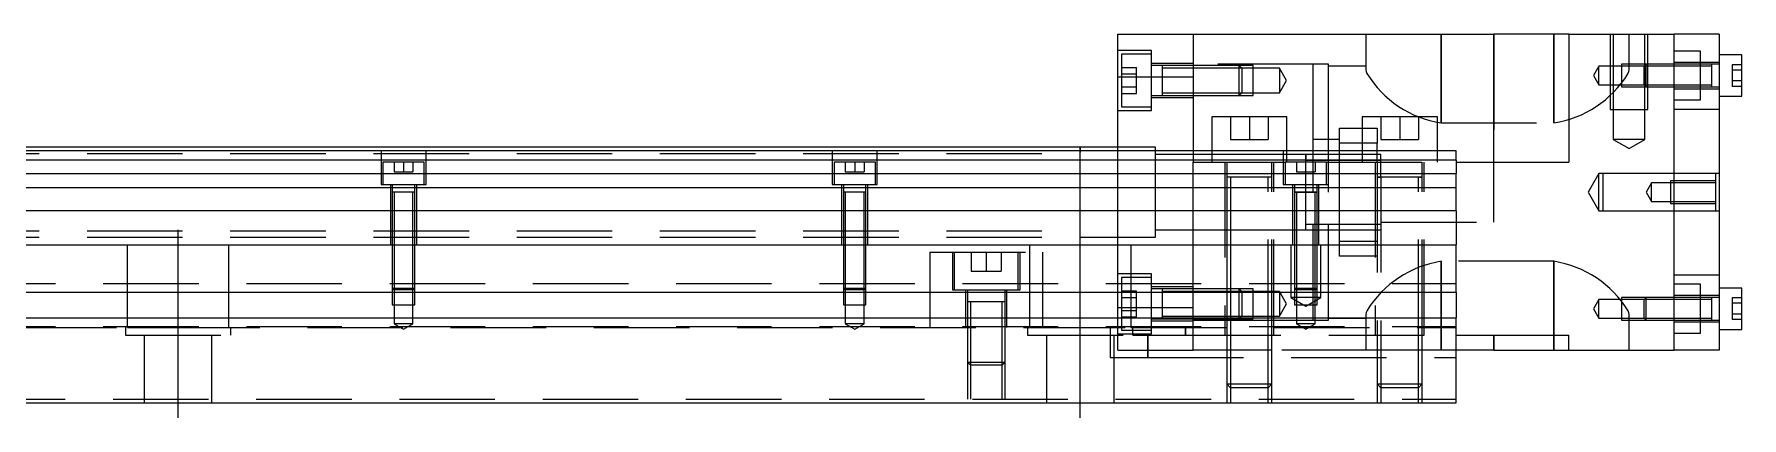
# Model space of a CAD drawing. Extents: x -10 to 776, y -261 to 77.
# Drawn here: x 390.9 to 618, y -223.3 to -172.3 of the extents above; entities that cross this region are included whole.
import ezdxf

# ---------------------------------------------------------------- set-up
doc = ezdxf.new("R2010")
doc.units = 0
doc.linetypes.add('CENTER', pattern=[50.8, 31.75, -6.35, 6.35, -6.35])
doc.linetypes.add('DASHED', pattern=[19.05, 12.7, -6.35])
doc.layers.get('0').update_dxf_attribs({"linetype": 'CONTINUOUS'})
doc.layers.add('CENTER', color=1, linetype='CENTER')

msp = doc.modelspace()

# ---------------------------------------------------------------- linework, layer by layer
at = {"color": 7, "linetype": 'CONTINUOUS'}
for p, q in [((535, -177.98029), (535, -172.31)), ((535, -172.31), (545, -172.31)), ((545, -172.31), (585, -172.31)), ((545, -172.31), (545, -187.81)), ((585, -189.31), (585, -172.31)), ((595, -172.31), (585, -172.31)), ((595, -172.31), (609, -172.31)), ((595, -172.31), (595, -189.31)), ((615, -172.31), (609, -172.31)), ((609, -214.31), (609, -172.31)), ((615, -172.31), (615, -214.31)), ((618, -175.06), (615, -175.06)), ((618, -180.56), (618, -175.06)), ((535, -177.98029), (545, -177.98029)), ((535, -187.81), (535, -177.98029)), ((615, -180.56), (618, -180.56)), ((557.5, -183.31), (547.5, -183.31)), ((547.5, -183.31), (547.5, -187.81)), ((557.5, -187.81), (557.5, -183.31)), ((577.5, -183.31), (567.5, -183.31)), ((567.5, -183.31), (567.5, -187.81)), ((577.5, -187.81), (577.5, -183.31)), ((530.005, -187.31), (335.5, -187.31)), ((580, -187.81), (335.5, -187.81)), ((535, -187.31), (529.995, -187.31)), ((530, -193.31), (530, -187.309994)), ((530, -199.310006), (530, -187.309994)), ((530, -187.808756), (530, -187.31)), ((530, -198.435), (530, -188.185)), ((580, -189.062272), (580, -187.81)), ((580, -189.062272), (335.5, -189.062272)), ((561, -189.06), (560, -189.06)), ((580, -189.062272), (580, -190.83668)), ((580, -189.31), (595, -189.31)), ((335.5, -190.83668), (580, -190.83668)), ((580, -192.733076), (335.5, -192.733076)), ((580, -192.733076), (580, -190.83668)), ((580, -195.787372), (580, -192.733076)), ((580, -195.787372), (335.5, -195.787372)), ((580, -195.787372), (580, -200.31)), ((530, -199.310006), (530, -198.435)), ((0, -200.31), (580, -200.31)), ((580, -206.61), (580, -200.31)), ((0, -206.61), (580, -206.61)), ((580, -206.61), (580, -210.01)), ((618, -206.06), (615, -206.06)), ((618, -211.56), (618, -206.06)), ((0, -210.01), (580, -210.01)), ((580, -221.31), (580, -210.01)), ((580, -212.31), (595, -212.31)), ((585, -214.31), (585, -212.31)), ((595, -214.31), (595, -212.31)), ((615, -211.56), (618, -211.56)), ((585, -214.31), (580, -214.31)), ((585, -214.31), (595, -214.31)), ((595, -214.31), (609, -214.31)), ((615, -214.31), (609, -214.31)), ((0, -221.31), (580, -221.31))]:
    msp.add_line(p, q, dxfattribs=at)
at = {"color": 3, "linetype": 'DASHED'}
for p, q in [((568, -172.31), (568, -177.044622)), ((578, -184.114212), (578, -172.31)), ((578, -172.31), (578, -184.114212)), ((585, -172.31), (585, -189.31)), ((593, -172.31), (593, -184.114212)), ((593, -184.114212), (593, -172.31)), ((600.500006, -172.31), (600.500006, -182.31)), ((600.9, -172.31), (600.9, -182.31)), ((603, -177.044622), (603, -172.31)), ((605.1, -182.31), (605.1, -172.31)), ((605.499994, -182.31), (605.499994, -172.31)), ((539.5, -174.460758), (535, -174.460758)), ((539.5, -182.460758), (539.5, -174.460758)), ((612.5, -174.56), (609, -174.56)), ((612.5, -181.06), (612.5, -174.56)), ((535.5, -174.960758), (535.5, -178.460758)), ((539.5, -174.960758), (535.5, -174.960758)), ((535.5, -176.728706), (537.5, -176.728706)), ((537.5, -177.594732), (537.5, -176.728706)), ((545, -176.210758), (539.5, -176.210758)), ((540.9, -176.460758), (539.5, -176.460758)), ((540.9, -176.460758), (540.895, -176.460758)), ((540.9, -176.460752), (540.9, -177.045768)), ((540.9, -176.460758), (540.9, -176.677426)), ((545, -176.460758), (540.9, -176.460758)), ((540.905, -176.460758), (540.9, -176.460758)), ((540.9, -176.677426), (540.9, -177.045772)), ((545, -176.810758), (540.9, -176.810758)), ((540.9, -177.045768), (540.9, -178.320712)), ((540.9, -177.045772), (540.9, -178.460758)), ((561, -176.31), (545, -176.31)), ((551.15, -176.460758), (545, -176.460758)), ((551.15, -176.46076), (545, -176.460762)), ((551.5, -176.810758), (545, -176.810758)), ((551.15, -178.460758), (551.15, -176.460758)), ((551.5, -176.810758), (551.15, -176.460758)), ((553, -176.460762), (551.15, -176.46076)), ((551.5, -176.810758), (551.5, -178.460758)), ((553, -176.810758), (551.5, -176.810758)), ((553, -180.460752), (553, -176.460762)), ((556.5, -176.810758), (553, -176.810758)), ((556.5, -176.810758), (556.5, -180.110758)), ((557.452628, -178.460758), (556.5, -176.810758)), ((561, -187.81), (561, -176.31)), ((563, -176.31), (561, -176.31)), ((563, -187.81), (563, -176.31)), ((568, -176.56), (563, -176.56)), ((568, -177.044622), (568.03311, -177.266202)), ((599, -176.56), (598.278312, -177.81)), ((599, -179.06), (599, -176.56)), ((602, -176.56), (599, -176.56)), ((605.25, -176.310002), (602, -176.310006)), ((602, -176.310006), (602, -179.309994)), ((605, -176.56), (602, -176.56)), ((602.9594, -177.292522), (603, -177.044622)), ((605.25, -176.31), (605, -176.56)), ((605, -179.06), (605, -176.56)), ((609, -176.56), (605, -176.56)), ((605.25, -176.31), (605.25, -179.31)), ((609, -176.31), (605.25, -176.31)), ((609, -176.310006), (605.25, -176.310002)), ((615, -176.06), (609, -176.06)), ((614, -176.31), (609, -176.31)), ((614, -176.56), (609, -176.56)), ((614, -176.31), (613.995, -176.31)), ((614, -177.679962), (614, -176.309994)), ((614, -176.434678), (614, -176.31)), ((614.005, -176.31), (614, -176.31)), ((615, -176.31), (614, -176.31)), ((614, -177.679964), (614, -176.434678)), ((616.7, -176.366624), (616.7, -177.088312)), ((618, -176.366624), (616.7, -176.366624)), ((618, -177.088312), (616.7, -177.088312)), ((616.7, -177.088312), (616.7, -178.531688)), ((535.5, -177.594732), (537.5, -177.594732)), ((535.5, -178.460758), (535.5, -181.960758)), ((535.5, -179.326782), (537.5, -179.326782)), ((537.5, -179.326782), (537.5, -177.594732)), ((537.5, -180.192808), (537.5, -179.326782)), ((540.9, -178.320712), (540.9, -178.600804)), ((540.9, -178.460758), (540.9, -179.875816)), ((540.9, -178.600804), (540.9, -179.87582)), ((551.15, -180.460758), (551.15, -178.460758)), ((551.5, -178.460758), (551.5, -180.110758)), ((556.5, -180.110758), (557.452628, -178.460758)), ((568.03311, -177.266202), (568.13006, -177.52654)), ((598.278312, -177.81), (599, -179.06)), ((599, -179.06), (602, -179.06)), ((602, -179.06), (605, -179.06)), ((602, -179.309994), (605.25, -179.309998)), ((602.840926, -177.587602), (602.9594, -177.292522)), ((605, -179.06), (609, -179.06)), ((605, -179.06), (605.25, -179.31)), ((605.25, -179.309998), (609, -179.309994)), ((605.25, -179.31), (609, -179.31)), ((609, -179.06), (614, -179.06)), ((609, -179.31), (614, -179.31)), ((613.995, -179.31), (614, -179.31)), ((614, -177.813062), (614, -177.679962)), ((614, -177.813062), (614, -177.679964)), ((614, -179.310006), (614, -177.813062)), ((614, -178.010046), (614, -177.813062)), ((614, -179.18533), (614, -178.010046)), ((614, -179.31), (614, -179.18533)), ((614, -179.31), (614.005, -179.31)), ((614, -179.31), (615, -179.31)), ((618, -178.531688), (616.7, -178.531688)), ((616.7, -178.531688), (616.7, -179.253376)), ((618, -179.253376), (616.7, -179.253376)), ((535.5, -180.192808), (537.5, -180.192808)), ((539.5, -180.460758), (540.9, -180.460758)), ((539.5, -180.710758), (545, -180.710758)), ((540.895, -180.460758), (540.9, -180.460758)), ((540.9, -179.875816), (540.9, -180.24405)), ((540.9, -179.87582), (540.9, -180.460762)), ((540.9, -180.110758), (545, -180.110758)), ((540.9, -180.24405), (540.9, -180.460758)), ((540.9, -180.460758), (545, -180.460758)), ((540.9, -180.460758), (540.905, -180.460758)), ((545, -180.110758), (551.5, -180.110758)), ((545, -180.460752), (551.15, -180.460756)), ((545, -180.460758), (551.15, -180.460758)), ((551.15, -180.460758), (551.5, -180.110758)), ((551.15, -180.460756), (553, -180.460752)), ((551.5, -180.110758), (553, -180.110758)), ((553, -180.110758), (556.5, -180.110758)), ((609, -179.56), (615, -179.56)), ((609, -181.06), (612.5, -181.06)), ((535, -182.460758), (539.5, -182.460758)), ((535.5, -181.960758), (539.5, -181.960758)), ((550, -183.31), (550, -186.31)), ((552.5, -183.31), (552.5, -186.31)), ((555, -183.31), (555, -186.31)), ((570, -183.31), (570, -186.31)), ((572.5, -183.31), (572.5, -186.31)), ((575, -183.31), (575, -186.31)), ((600.500006, -182.31), (605.499994, -182.31)), ((600.9, -182.31), (600.9, -186.31)), ((605.1, -186.31), (605.1, -182.31)), ((615, -182.31), (609, -182.31)), ((564.5, -184.81), (567.5, -184.81)), ((564.5, -186.81), (564.5, -184.81)), ((567.5, -184.81), (569.5, -184.81)), ((569.5, -184.81), (569.5, -186.81)), ((578, -184.114212), (593, -184.114212)), ((55, -188.185), (530, -188.185)), ((437, -187.81), (437, -192.31)), ((443, -192.31), (443, -187.81)), ((497, -187.81), (497, -192.31)), ((503, -192.31), (503, -187.81)), ((530, -187.31), (530, -187.984782)), ((530, -193.109962), (530, -187.808756)), ((540, -187.31), (535, -187.31)), ((535, -200.31), (535, -187.81)), ((540, -187.81), (540, -187.31)), ((540, -193.31), (540, -187.81)), ((545, -188.31), (540, -188.31)), ((545, -187.81), (545, -189.31)), ((547.5, -188.31), (545, -188.31)), ((547.5, -187.81), (547.5, -189.31)), ((557.5, -188.31), (547.5, -188.31)), ((550, -186.31), (552.5, -186.31)), ((552.5, -186.31), (555, -186.31)), ((557, -187.81), (557, -192.31)), ((557.5, -189.31), (557.5, -187.81)), ((560.005, -188.31), (557.5, -188.31)), ((561, -188.31), (559.995, -188.31)), ((560, -188.31), (560, -188.874922)), ((560, -198.31), (560, -188.31)), ((564.5, -186.31), (561, -186.31)), ((561, -189.31), (561, -187.81)), ((564.5, -188.31), (561, -188.31)), ((563, -192.31), (563, -187.81)), ((567.5, -186.81), (564.5, -186.81)), ((564.5, -187.81), (564.5, -186.81)), ((564.5, -189.31), (564.5, -187.81)), ((567.5, -188.31), (564.5, -188.31)), ((569.5, -186.81), (567.5, -186.81)), ((567.5, -187.81), (567.5, -189.31)), ((569.5, -188.31), (567.5, -188.31)), ((569.5, -187.81), (569.5, -186.81)), ((569.5, -189.31), (569.5, -187.81)), ((570, -188.31), (569.5, -188.31)), ((570, -186.31), (572.5, -186.31)), ((570, -189.31), (570, -188.31)), ((572.5, -186.31), (575, -186.31)), ((577.5, -189.31), (577.5, -187.81)), ((603, -186.31), (600.9, -186.31)), ((600.9, -186.31), (603, -187.522436)), ((605.1, -186.31), (603, -186.31)), ((603, -187.522436), (605.1, -186.31)), ((442.75, -189.31), (437.25, -189.31)), ((437.25, -189.31), (437.25, -192.31)), ((438.75, -189.31), (438.75, -190.61)), ((438.75, -190.61), (440, -190.61)), ((440, -189.31), (440, -190.61)), ((440, -190.61), (441.25, -190.61)), ((441.25, -189.31), (441.25, -190.61)), ((442.75, -192.31), (442.75, -189.31)), ((502.75, -189.31), (497.25, -189.31)), ((497.25, -189.31), (497.25, -192.31)), ((498.75, -189.31), (498.75, -190.61)), ((498.75, -190.61), (500, -190.61)), ((500, -189.31), (500, -190.61)), ((500, -190.61), (501.25, -190.61)), ((501.25, -189.31), (501.25, -190.61)), ((502.75, -192.31), (502.75, -189.31)), ((545, -189.31), (557.25, -189.31)), ((545, -200.31), (545, -189.31)), ((549.25, -189.31), (549.25, -212.31)), ((549.5, -189.31), (549.5, -191.31)), ((555.5, -191.31), (555.5, -189.31)), ((555.75, -212.31), (555.75, -189.31)), ((562.75, -189.31), (557.25, -189.31)), ((557.25, -189.31), (557.25, -192.31)), ((558.75, -189.31), (558.75, -190.61)), ((558.75, -190.61), (560, -190.61)), ((560, -189.06), (570, -189.06)), ((560, -190.61), (561.25, -190.61)), ((561, -192.31), (561, -189.31)), ((561.25, -189.31), (561.25, -190.61)), ((562.75, -189.31), (580, -189.31)), ((562.75, -192.31), (562.75, -189.31)), ((564.5, -199.81), (564.5, -189.31)), ((569.25, -189.31), (569.25, -212.31)), ((569.5, -189.31), (569.5, -191.31)), ((570, -191.31), (570, -189.31)), ((575.5, -191.31), (575.5, -189.31)), ((575.75, -212.31), (575.75, -189.31)), ((585, -197.31), (585, -189.31)), ((437, -192.31), (443, -192.31)), ((438.25, -192.31), (438.25, -200.31)), ((438.5, -192.31), (438.5, -193.31)), ((441.5, -193.31), (441.5, -192.31)), ((441.75, -200.31), (441.75, -192.31)), ((497, -192.31), (503, -192.31)), ((498.25, -192.31), (498.25, -200.31)), ((498.5, -192.31), (498.5, -193.31)), ((501.5, -193.31), (501.5, -192.31)), ((501.75, -200.31), (501.75, -192.31)), ((555.500006, -191.31), (549.499994, -191.31)), ((549.5, -191.305), (549.5, -191.31)), ((549.849602, -191.31), (549.5, -191.31)), ((549.5, -191.31), (549.5, -200.31)), ((549.5, -191.31), (549.5, -191.315)), ((555.15035, -191.31), (549.849602, -191.31)), ((550, -191.31), (550, -200.31)), ((555, -212.31), (555, -191.31)), ((555.5, -191.31), (555.15035, -191.31)), ((555.5, -191.31), (555.5, -191.305)), ((555.5, -212.31), (555.5, -191.31)), ((555.5, -191.315), (555.5, -191.31)), ((557, -192.31), (563, -192.31)), ((558.25, -192.31), (558.25, -200.31)), ((558.5, -192.31), (558.5, -193.31)), ((561, -193.31), (561, -192.31)), ((561.5, -193.31), (561.5, -192.31)), ((561.75, -200.31), (561.75, -192.31)), ((563, -193.31), (563, -192.31)), ((575.500006, -191.31), (569.499994, -191.31)), ((575.500006, -191.31), (569.499994, -191.31)), ((575.500006, -191.31), (569.499994, -191.31)), ((569.5, -191.305), (569.5, -191.31)), ((569.5, -191.31), (569.84965, -191.31)), ((569.849602, -191.31), (569.5, -191.31)), ((569.5, -191.31), (569.5, -191.315)), ((569.5, -191.31), (569.5, -212.31)), ((575.15035, -191.31), (569.849602, -191.31)), ((570, -191.31), (570, -212.31)), ((575, -212.31), (575, -191.31)), ((575.150204, -191.31), (575.5, -191.31)), ((575.5, -191.31), (575.15035, -191.31)), ((575.5, -191.31), (575.5, -191.305)), ((575.5, -191.315), (575.5, -191.31)), ((575.5, -212.31), (575.5, -191.31)), ((599, -190.81), (597.556624, -193.31)), ((599, -195.81), (599, -190.81)), ((599.5, -190.81), (599, -190.81)), ((599.5, -190.81), (599.5, -195.81)), ((609, -190.81), (599.5, -190.81)), ((606, -192.06), (605.278312, -193.31)), ((606, -194.56), (606, -192.06)), ((608.5, -192.06), (606, -192.06)), ((608.5, -191.810006), (608.5, -194.809994)), ((609, -191.810006), (608.5, -191.810006)), ((614.5, -192.06), (608.5, -192.06)), ((614.5, -190.81), (609, -190.81)), ((614.5, -191.810006), (609, -191.810006)), ((614.5, -190.81), (614.5, -195.81)), ((615, -190.81), (614.5, -190.81)), ((439.998804, -193.31), (438.499994, -193.31)), ((441.500006, -193.31), (438.499994, -193.31)), ((438.5, -193.305), (438.5, -193.31)), ((438.624678, -193.31), (438.5, -193.31)), ((438.5, -193.31), (438.5, -193.315)), ((438.5, -193.31), (438.5, -200.31)), ((439.998804, -193.31), (438.624678, -193.31)), ((438.75, -193.31), (438.75, -200.31)), ((441.500006, -193.31), (439.998804, -193.31)), ((441.37533, -193.31), (439.998804, -193.31)), ((441.25, -200.31), (441.25, -193.31)), ((441.5, -193.31), (441.37533, -193.31)), ((441.5, -193.31), (441.5, -193.305)), ((441.5, -193.315), (441.5, -193.31)), ((441.5, -200.31), (441.5, -193.31)), ((499.998804, -193.31), (498.499994, -193.31)), ((501.500006, -193.31), (498.499994, -193.31)), ((498.5, -193.305), (498.5, -193.31)), ((498.624678, -193.31), (498.5, -193.31)), ((498.5, -193.31), (498.5, -193.315)), ((498.5, -193.31), (498.5, -200.31)), ((499.998804, -193.31), (498.624678, -193.31)), ((498.75, -193.31), (498.75, -200.31)), ((501.500006, -193.31), (499.998804, -193.31)), ((501.37533, -193.31), (499.998804, -193.31)), ((501.25, -200.31), (501.25, -193.31)), ((501.5, -193.31), (501.37533, -193.31)), ((501.5, -193.31), (501.5, -193.305)), ((501.5, -193.315), (501.5, -193.31)), ((501.5, -200.31), (501.5, -193.31)), ((530, -199.309164), (530, -193.109962)), ((540, -199.31), (540, -193.31)), ((561.500006, -193.31), (558.499994, -193.31)), ((560, -193.31), (558.499994, -193.31)), ((561.500006, -193.31), (558.499994, -193.31)), ((558.5, -193.305), (558.5, -193.31)), ((558.5, -193.31), (558.62467, -193.31)), ((558.624678, -193.31), (558.5, -193.31)), ((558.5, -193.31), (558.5, -200.31)), ((558.5, -193.31), (558.5, -193.315)), ((558.62467, -193.31), (561.375392, -193.31)), ((559.998804, -193.31), (558.624678, -193.31)), ((558.75, -193.31), (558.75, -200.31)), ((561.37533, -193.31), (559.998804, -193.31)), ((561.500006, -193.31), (560, -193.31)), ((561, -210.31), (561, -193.31)), ((561.25, -200.31), (561.25, -193.31)), ((561.5, -193.31), (561.37533, -193.31)), ((561.375392, -193.31), (561.5, -193.31)), ((561.5, -193.31), (561.5, -193.305)), ((561.5, -200.31), (561.5, -193.31)), ((561.5, -193.315), (561.5, -193.31)), ((563, -210.31), (563, -193.31)), ((597.556624, -193.31), (599, -195.81)), ((605.278312, -193.31), (606, -194.56)), ((606, -194.56), (608.5, -194.56)), ((608.5, -194.56), (614.5, -194.56)), ((608.5, -194.809994), (609, -194.809994)), ((609, -194.809994), (614.5, -194.809994)), ((560, -197.56), (570, -197.56)), ((570, -197.31), (585, -197.31)), ((599, -195.81), (599.5, -195.81)), ((599.5, -195.81), (609, -195.81)), ((609, -195.81), (614.5, -195.81)), ((614.5, -195.81), (615, -195.81)), ((55, -198.435), (530, -198.435)), ((55, -199.31), (530, -199.31)), ((529.995, -199.31), (530, -199.31)), ((530, -199.31), (530, -199.309164)), ((530, -199.31), (530.005, -199.31)), ((530, -199.31), (535, -199.31)), ((535, -199.31), (540, -199.31)), ((540, -198.31), (545, -198.31)), ((545, -198.31), (549.5, -198.31)), ((549.5, -198.31), (550, -198.31)), ((550, -198.31), (560.005, -198.31)), ((559.995, -198.31), (569.5, -198.31)), ((560.005, -198.31), (569.5, -198.31)), ((564.5, -199.81), (569.5, -199.81)), ((564.5, -201.81), (564.5, -199.81)), ((569.5, -198.31), (570, -198.31)), ((403.291796, -211.31), (403.291796, -200.31)), ((416.708204, -200.31), (416.708204, -211.31)), ((438.5, -200.31), (438.5, -206.06)), ((438.500006, -200.31), (438.500002, -206.06)), ((438.75, -200.31), (438.75, -206.31)), ((441.25, -206.31), (441.25, -200.31)), ((441.499998, -206.06), (441.499994, -200.31)), ((441.5, -206.06), (441.5, -200.31)), ((498.5, -200.31), (498.5, -206.06)), ((498.500006, -200.31), (498.500002, -206.06)), ((498.75, -200.31), (498.75, -206.31)), ((501.25, -206.31), (501.25, -200.31)), ((501.499998, -206.06), (501.499994, -200.31)), ((501.5, -206.06), (501.5, -200.31)), ((510, -201.31), (510, -206.61)), ((510, -201.31), (525, -201.31)), ((513, -201.31), (513, -206.31)), ((513.25, -201.31), (513.25, -206.31)), ((515.5, -201.31), (515.5, -203.81)), ((517.5, -201.31), (517.5, -203.81)), ((519.5, -201.31), (519.5, -203.81)), ((521.75, -206.31), (521.75, -201.31)), ((522, -206.31), (522, -201.31)), ((523.291796, -211.31), (523.291796, -200.31)), ((525, -201.31), (525, -206.61)), ((535, -206.61), (535, -200.31)), ((536.708204, -200.31), (536.708204, -211.31)), ((545, -206.61), (545, -200.31)), ((549.5, -200.31), (549.5, -206.61)), ((550, -200.31), (550, -206.61)), ((558, -200.31), (558, -207.31)), ((558.5, -200.31), (558.5, -206.06)), ((558.500006, -200.31), (558.500006, -206.060006)), ((558.75, -200.31), (558.75, -206.31)), ((561.25, -206.31), (561.25, -200.31)), ((561.499994, -206.060006), (561.499994, -200.31)), ((561.5, -206.06), (561.5, -200.31)), ((562, -207.31), (562, -200.31)), ((569.5, -201.81), (564.5, -201.81)), ((515.5, -203.81), (517.5, -203.81)), ((517.5, -203.81), (519.5, -203.81)), ((539.5, -204.159242), (535, -204.159242)), ((539.5, -212.159242), (539.5, -204.159242)), ((593, -202.505788), (578, -202.505788)), ((578, -214.31), (578, -202.505788)), ((578, -202.505788), (578, -212.31)), ((593, -202.505788), (593, -214.31)), ((593, -212.31), (593, -202.505788)), ((609, -204.31), (615, -204.31)), ((0, -205.46), (580, -205.46)), ((438.5, -206.06), (441.5, -206.06)), ((438.5, -206.06), (438.75, -206.31)), ((438.500002, -206.06), (438.500006, -206.61)), ((438.500006, -206.61), (438.500006, -208.31)), ((441.25, -206.31), (438.75, -206.31)), ((438.75, -206.31), (438.75, -208.31)), ((441.25, -206.31), (441.5, -206.06)), ((441.25, -208.31), (441.25, -206.31)), ((441.499994, -206.61), (441.499998, -206.06)), ((441.499994, -208.31), (441.499994, -206.61)), ((498.5, -206.06), (501.5, -206.06)), ((498.5, -206.06), (498.75, -206.31)), ((498.500002, -206.06), (498.500006, -206.61)), ((498.500006, -206.61), (498.500006, -208.31)), ((501.25, -206.31), (498.75, -206.31)), ((498.75, -206.31), (498.75, -208.31)), ((501.25, -206.31), (501.5, -206.06)), ((501.25, -208.31), (501.25, -206.31)), ((501.499994, -206.61), (501.499998, -206.06)), ((501.499994, -208.31), (501.499994, -206.61)), ((510, -206.61), (510, -210.01)), ((513, -206.31), (522, -206.31)), ((514.75, -206.31), (514.75, -211.31)), ((515, -206.31), (515, -206.61)), ((515, -206.61), (515, -207.91)), ((520, -206.61), (520, -206.31)), ((520, -207.91), (520, -206.61)), ((520.25, -211.31), (520.25, -206.31)), ((525, -206.61), (525, -210.01)), ((535, -208.63971), (535, -206.61)), ((535.5, -204.659242), (535.5, -206.61)), ((539.5, -204.659242), (535.5, -204.659242)), ((535.5, -206.427192), (537.5, -206.427192)), ((535.5, -206.61), (535.5, -208.159242)), ((537.5, -207.293218), (537.5, -206.427192)), ((545, -205.909242), (539.5, -205.909242)), ((540.9, -206.159242), (539.5, -206.159242)), ((540.9, -206.159242), (540.895, -206.159242)), ((540.9, -206.159238), (540.9, -210.159248)), ((540.9, -206.159238), (540.9, -206.509242)), ((540.9, -206.159238), (540.9, -210.159248)), ((540.9, -206.159242), (540.9, -206.37591)), ((545, -206.159242), (540.9, -206.159242)), ((540.905, -206.159242), (540.9, -206.159242)), ((540.9, -206.37591), (540.9, -206.609676)), ((540.9, -206.509242), (540.9, -206.61)), ((545, -206.509242), (540.9, -206.509242)), ((540.9, -206.609676), (540.9, -208.159242)), ((540.9, -206.61), (540.9, -208.026198)), ((549.5, -206.159242), (545, -206.159242)), ((549.5, -206.159248), (545, -206.159248)), ((549.5, -206.509242), (545, -206.509242)), ((545, -210.01), (545, -206.61)), ((550, -206.159242), (549.5, -206.159242)), ((550, -206.159248), (549.5, -206.159248)), ((550, -206.509242), (549.5, -206.509242)), ((549.5, -206.61), (549.5, -210.01)), ((551.15, -206.159242), (550, -206.159242)), ((551.15, -206.159244), (550, -206.159248)), ((551.5, -206.509242), (550, -206.509242)), ((550, -206.61), (550, -210.01)), ((551.15, -206.61), (551.15, -206.159242)), ((551.5, -206.509242), (551.15, -206.159242)), ((553, -206.159248), (551.15, -206.159244)), ((551.15, -208.159242), (551.15, -206.61)), ((551.5, -206.509242), (551.5, -206.61)), ((553, -206.509242), (551.5, -206.509242)), ((551.5, -206.61), (551.5, -208.159242)), ((553, -206.61), (553, -206.159248)), ((556.5, -206.509242), (553, -206.509242)), ((553, -210.01), (553, -206.61)), ((556.5, -206.509242), (556.5, -209.809242)), ((557.452628, -208.159242), (556.5, -206.509242)), ((558.5, -206.06), (561.5, -206.06)), ((558.5, -206.06), (558.75, -206.31)), ((558.500006, -206.060006), (558.500006, -206.61)), ((558.500006, -206.61), (558.500006, -208.31)), ((561.25, -206.31), (558.75, -206.31)), ((558.75, -206.31), (558.75, -208.31)), ((561.25, -206.31), (561.5, -206.06)), ((561.25, -208.31), (561.25, -206.31)), ((561.499994, -206.61), (561.499994, -206.060006)), ((561.499994, -208.31), (561.499994, -206.61)), ((612.5, -205.56), (609, -205.56)), ((612.5, -212.06), (612.5, -205.56)), ((438.500006, -208.31), (441.499994, -208.31)), ((438.75, -208.31), (438.75, -210.81)), ((441.25, -210.81), (441.25, -208.31)), ((498.500006, -208.31), (501.499994, -208.31)), ((498.75, -208.31), (498.75, -210.81)), ((501.25, -210.81), (501.25, -208.31)), ((520.000006, -207.91), (514.999994, -207.91)), ((520.000006, -207.91), (514.999994, -207.91)), ((515, -207.905), (515, -207.91)), ((515.257468, -207.91), (515, -207.91)), ((515, -207.91), (515, -210.01)), ((515, -207.91), (515, -207.915)), ((519.742552, -207.91), (515.257468, -207.91)), ((515.4, -207.91), (515.4, -210.01)), ((519.6, -210.01), (519.6, -207.91)), ((520, -207.91), (519.742552, -207.91)), ((520, -207.91), (520, -207.905)), ((520, -210.01), (520, -207.91)), ((520, -207.915), (520, -207.91)), ((535, -210.01), (535, -208.63971)), ((535, -208.63971), (545, -208.63971)), ((535.5, -207.293218), (537.5, -207.293218)), ((535.5, -208.159242), (535.5, -210.01)), ((537.5, -209.025268), (537.5, -207.293218)), ((540.9, -208.026198), (540.9, -208.292286)), ((540.9, -208.159242), (540.9, -210.159248)), ((540.9, -208.159242), (540.9, -210.159248)), ((540.9, -208.159242), (540.9, -209.942534)), ((540.9, -208.292286), (540.9, -209.809242)), ((551.15, -210.01), (551.15, -208.159242)), ((551.5, -208.159242), (551.5, -209.809242)), ((556.5, -209.809242), (557.452628, -208.159242)), ((562, -207.31), (558, -207.31)), ((558, -207.31), (560, -208.4647)), ((558.500006, -208.31), (561.499994, -208.31)), ((558.75, -208.31), (558.75, -210.81)), ((560, -208.4647), (562, -207.31)), ((561.25, -210.81), (561.25, -208.31)), ((599, -207.56), (598.278312, -208.81)), ((598.278312, -208.81), (599, -210.06)), ((599, -210.06), (599, -207.56)), ((602, -207.56), (599, -207.56)), ((602, -207.310006), (602, -210.309994)), ((605.25, -207.310006), (602, -207.310006)), ((605, -207.56), (602, -207.56)), ((605.25, -207.31), (605, -207.56)), ((605, -210.06), (605, -207.56)), ((609, -207.56), (605, -207.56)), ((605.25, -207.31), (605.25, -210.31)), ((609, -207.31), (605.25, -207.31)), ((609, -207.310006), (605.25, -207.310006)), ((615, -207.06), (609, -207.06)), ((614, -207.31), (609, -207.31)), ((614, -207.56), (609, -207.56)), ((614, -207.31), (613.995, -207.31)), ((614, -208.679962), (614, -207.309994)), ((614, -207.434678), (614, -207.31)), ((615, -207.31), (614, -207.31)), ((614.005, -207.31), (614, -207.31)), ((614, -208.679964), (614, -207.434678)), ((614, -208.813062), (614, -208.679962)), ((614, -208.813062), (614, -208.679964)), ((614, -210.310006), (614, -208.813062)), ((614, -209.010046), (614, -208.813062)), ((616.7, -207.366624), (616.7, -208.088312)), ((618, -207.366624), (616.7, -207.366624)), ((616.7, -208.088312), (616.7, -209.531688)), ((618, -208.088312), (616.7, -208.088312)), ((0, -211.16), (580, -211.16)), ((441.25, -210.81), (438.75, -210.81)), ((438.75, -210.81), (440, -211.531688)), ((440, -211.531688), (441.25, -210.81)), ((501.25, -210.81), (498.75, -210.81)), ((498.75, -210.81), (500, -211.531688)), ((500, -211.531688), (501.25, -210.81)), ((510, -210.01), (510, -211.31)), ((515, -210.01), (515, -211.31)), ((515.4, -210.01), (515.4, -211.31)), ((519.6, -211.31), (519.6, -210.01)), ((520, -211.31), (520, -210.01)), ((525, -210.01), (525, -211.31)), ((535, -211.31), (535, -210.01)), ((535.5, -209.025268), (537.5, -209.025268)), ((535.5, -209.891294), (537.5, -209.891294)), ((535.5, -210.01), (535.5, -211.31)), ((537.5, -209.891294), (537.5, -209.025268)), ((539.5, -210.159242), (540.905, -210.159242)), ((539.5, -210.409242), (545, -210.409242)), ((540.895, -210.159242), (545, -210.159242)), ((540.9, -209.809242), (545, -209.809242)), ((540.9, -209.942534), (540.9, -210.010154)), ((540.9, -209.942534), (540.9, -210.010154)), ((540.9, -210.159242), (540.9, -209.942574)), ((540.9, -210.159242), (540.9, -209.942574)), ((540.9, -210.010154), (540.9, -210.159242)), ((540.9, -210.010154), (540.9, -210.159242)), ((545, -209.809242), (549.5, -209.809242)), ((545, -212.31), (545, -210.01)), ((545, -210.159238), (549.5, -210.159238)), ((545, -210.159242), (549.5, -210.159242)), ((545, -210.31), (549.5, -210.31)), ((549.5, -209.809242), (550, -209.809242)), ((549.5, -210.01), (549.5, -212.31)), ((549.5, -210.159238), (550, -210.159238)), ((549.5, -210.159242), (550, -210.159242)), ((549.5, -210.31), (550, -210.31)), ((550, -209.809242), (551.5, -209.809242)), ((550, -210.01), (550, -212.31)), ((550, -210.159238), (551.15, -210.15924)), ((550, -210.159242), (551.15, -210.159242)), ((550, -210.31), (561, -210.31)), ((551.15, -210.159242), (551.15, -210.01)), ((551.15, -210.159242), (551.299242, -210.01)), ((551.15, -210.15924), (553, -210.159238)), ((551.299242, -210.01), (551.5, -209.809242)), ((551.5, -209.809242), (553, -209.809242)), ((553, -209.809242), (556.5, -209.809242)), ((553, -210.159238), (553, -210.01)), ((561.25, -210.81), (558.75, -210.81)), ((558.75, -210.81), (560, -211.531688)), ((560, -211.531688), (561.25, -210.81)), ((561, -210.31), (563, -210.31)), ((563, -210.06), (568, -210.06)), ((568.0406, -209.327478), (568, -209.575378)), ((568, -209.575378), (568, -214.31)), ((568.159074, -209.032398), (568.0406, -209.327478)), ((599, -210.06), (602, -210.06)), ((602, -210.06), (605, -210.06)), ((602, -210.309994), (605.25, -210.309994)), ((602.96689, -209.353798), (602.86994, -209.09346)), ((603, -209.575378), (602.96689, -209.353798)), ((603, -214.31), (603, -209.575378)), ((605, -210.06), (609, -210.06)), ((605, -210.06), (605.25, -210.31)), ((605.25, -210.309994), (609, -210.309994)), ((605.25, -210.31), (609, -210.31)), ((609, -210.06), (614, -210.06)), ((609, -210.31), (614, -210.31)), ((609, -210.56), (615, -210.56)), ((613.995, -210.31), (614, -210.31)), ((614, -210.18533), (614, -209.010046)), ((614, -210.31), (614, -210.18533)), ((614, -210.31), (615, -210.31)), ((614, -210.31), (614.005, -210.31)), ((618, -209.531688), (616.7, -209.531688)), ((616.7, -209.531688), (616.7, -210.253376)), ((618, -210.253376), (616.7, -210.253376)), ((236.708204, -211.31), (523.291796, -211.31)), ((403, -211.31), (403, -212.31)), ((403, -212.31), (417, -212.31)), ((403.291796, -211.31), (416.708204, -211.31)), ((405.5, -212.31), (405.5, -221.31)), ((414.5, -221.31), (414.5, -212.31)), ((417, -212.31), (417, -211.31)), ((515, -211.31), (515, -215.91)), ((515.000006, -211.31), (515.000002, -215.91)), ((515.4, -211.31), (515.4, -216.31)), ((519.6, -216.31), (519.6, -211.31)), ((519.999998, -215.91), (519.999994, -211.31)), ((520, -215.91), (520, -211.31)), ((523, -211.31), (523, -212.31)), ((523, -212.31), (537, -212.31)), ((523.291796, -211.31), (536.708204, -211.31)), ((525.5, -212.31), (525.5, -221.31)), ((534, -211.31), (534, -212.31)), ((534, -212.31), (534, -215.31)), ((534.5, -221.31), (534.5, -212.31)), ((535, -214.31), (535, -211.31)), ((535, -212.159242), (539.5, -212.159242)), ((535.5, -211.31), (535.5, -211.659242)), ((535.5, -211.659242), (539.5, -211.659242)), ((536.708204, -211.31), (580, -211.31)), ((537, -212.31), (537, -211.31)), ((537, -212.31), (544, -212.31)), ((539, -215.31), (539, -212.31)), ((539, -212.31), (539, -214.31)), ((544, -212.31), (544, -211.31)), ((544, -211.31), (544, -212.31)), ((544, -212.31), (580, -212.31)), ((545, -214.31), (545, -212.31)), ((549.5, -212.31), (549.5, -218.81)), ((549.500006, -212.31), (549.500002, -218.81)), ((550, -212.31), (550, -219.31)), ((555, -219.31), (555, -212.31)), ((555.499998, -218.81), (555.499994, -212.31)), ((555.5, -218.81), (555.5, -212.31)), ((569.5, -212.31), (569.5, -218.81)), ((569.500006, -212.31), (569.500002, -218.81)), ((570, -212.31), (570, -219.31)), ((575, -219.31), (575, -212.31)), ((575.499998, -218.81), (575.499994, -212.31)), ((575.5, -218.81), (575.5, -212.31)), ((578, -212.31), (578, -214.31)), ((585, -212.31), (585, -214.31)), ((593, -214.31), (593, -212.31)), ((609, -212.06), (612.5, -212.06)), ((534, -215.31), (539, -215.31)), ((535, -214.31), (545, -214.31)), ((539, -214.31), (539, -215.31)), ((539, -215.31), (580, -215.31)), ((549.5, -214.31), (545, -214.31)), ((550, -214.31), (549.5, -214.31)), ((555, -214.31), (550, -214.31)), ((555.5, -214.31), (555, -214.31)), ((569.5, -214.31), (555.5, -214.31)), ((570, -214.31), (569.5, -214.31)), ((575, -214.31), (570, -214.31)), ((575.5, -214.31), (575, -214.31)), ((580, -214.31), (575.5, -214.31)), ((515, -215.91), (520, -215.91)), ((515, -215.91), (515.4, -216.31)), ((515.000002, -215.91), (515.000006, -220.81)), ((519.6, -216.31), (515.4, -216.31)), ((515.4, -216.31), (515.4, -220.81)), ((519.6, -216.31), (520, -215.91)), ((519.6, -220.81), (519.6, -216.31)), ((519.999994, -220.81), (519.999998, -215.91)), ((549.5, -218.81), (555.5, -218.81)), ((549.5, -218.81), (550, -219.31)), ((549.500002, -218.81), (549.500006, -221.31)), ((555, -219.31), (550, -219.31)), ((550, -219.31), (550, -221.31)), ((555, -219.31), (555.5, -218.81)), ((555, -221.31), (555, -219.31)), ((555.499994, -221.31), (555.499998, -218.81)), ((569.5, -218.81), (575.5, -218.81)), ((569.5, -218.81), (570, -219.31)), ((569.500002, -218.81), (569.500006, -221.31)), ((575, -219.31), (570, -219.31)), ((570, -219.31), (570, -221.31)), ((575, -219.31), (575.5, -218.81)), ((575, -221.31), (575, -219.31)), ((575.499994, -221.31), (575.499998, -218.81)), ((77.499994, -220.81), (580, -220.81))]:
    msp.add_line(p, q, dxfattribs=at)
for centre, radius, start, end in [((580.201275, -170.128539), 14.157848, 211.50258976, 261.05531002), ((590.815867, -170.138484), 14.145367, 278.88236378, 328.22318375), ((580.184133, -216.481516), 14.145367, 98.88236378, 148.22318375), ((590.798725, -216.491461), 14.157848, 31.50258976, 81.05531002)]:
    msp.add_arc(centre, radius, start, end, dxfattribs=at)
at = {"layer": 'CENTER', "color": 1, "linetype": 'CENTER'}
for p, q in [((410, -223.31), (410, -198.31)), ((530, -223.31), (530, -198.31))]:
    msp.add_line(p, q, dxfattribs=at)

doc.saveas('drawing.dxf')
